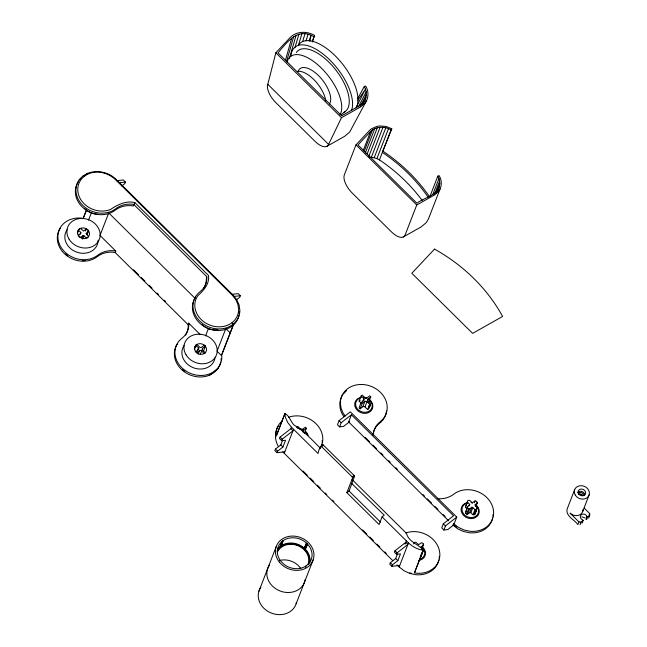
<?xml version="1.0" encoding="UTF-8"?>
<svg xmlns="http://www.w3.org/2000/svg" width="647" height="647" viewBox="0 0 647 647"><rect width="100%" height="100%" fill="white"/><g stroke="black" fill="none" stroke-linecap="round" stroke-linejoin="round"><path stroke-width="0.97" d="M77.365 233.89L78.724 229.45L79.799 228.609L80.875 228.714L83.536 231.06L86.221 229.248L87.288 229.362L88.356 230.413L88.348 231.359L86.989 234.861M413.789 543.99L413.797 543.043L414.864 542.21L415.94 542.315L418.601 544.661L421.286 542.849L422.354 542.954L423.421 544.014L423.413 544.952L421.715 549.335M421.14 554.463L420.267 556.719L421.343 555.878L421.351 554.932M423.413 544.952L421.076 546.917L423.389 549.683L421.343 555.878M477.179 503.042L474.833 505L477.146 507.774L475.108 513.969L474.033 514.81L472.957 514.697L470.296 512.351L467.611 514.163L466.544 514.058L465.476 513.006L467.522 506.811L469.868 504.846L467.546 502.08L467.555 501.134L468.63 500.301L469.698 500.406L472.359 502.751L475.052 500.94L476.119 501.045L477.179 502.096L477.179 503.042L475.82 506.544M466.908 508.712L465.517 507.337L465.517 506.391L467.555 501.134M465.476 513.006L467.522 506.811M475.108 513.969L477.146 507.774M588.633 518.093L589.684 515.392L589.692 513.508L584.233 508.105M362.838 104.159C366.42 99.064 367.803 92.028 364.245 86.544L365.701 86.019C368.305 90.337 368.774 95.853 366.655 100.463L349.679 132.077L344.681 136.291L326.654 146.457M437.914 190.267C440.154 185.859 440.575 180.424 437.817 176.13L439.167 175.652C441.586 179.648 442.022 184.759 440.057 189.021L428.411 219.042L426.211 222.673L421.213 226.887L403.186 237.053M220.692 361.988C219.762 368.07 214.853 372.785 209.418 375.236A23.874 20.356 21.2 0 1 181.136 369.113A23.874 20.356 21.2 0 1 177.553 343.727M220.975 360.225L221.25 358.47M309.864 41.141L311.021 35.229C296.463 28.646 286.176 43.3 278.016 52.852L341.656 115.797L359.667 105.639L361.916 104.054L365.134 99.784M279.916 546.828L280.337 547.249L281.955 541.579L279.916 546.828L278.906 547.734A17.712 15.107 21.2 0 0 277.636 549.287M282.456 541.127L280.944 542.485A17.712 15.107 21.2 0 0 280.83 561.2L284.025 564.362A17.712 15.107 21.2 0 0 305.206 566.481L308.433 563.966A17.712 15.107 21.2 0 0 308.546 545.251L305.352 542.089A17.712 15.107 21.2 0 0 284.17 539.97L282.456 541.127L280.838 546.796L279.383 548.114A17.097 14.582 21.2 0 0 277.175 551.244M281.995 544.911L283.03 540.738L280.992 545.995L281.413 546.416L281.995 544.911L280.919 545.753M366.655 100.463L365.134 102.986L360.711 106.852L341.495 117.689L328.587 144.394A15.334 7.141 52.1 0 1 323.379 146.586A15.633 7.279 52.1 0 1 314.935 141.264L275.638 102.412A15.633 7.279 52.1 0 1 268.893 92.699A15.334 7.141 52.1 0 1 267.801 84.28L275.848 52.771L290.382 37.3C296.674 31.024 307.188 30.999 314.531 35.415L312.452 41.974M285.4 60.389L291.627 38.351M286.524 61.594L293.689 36.58M289.387 58.384L296.124 35.221M294.886 47.821L298.898 34.283M298.477 45.088L301.898 33.806M302.667 41.327L305.004 33.806M312.299 41.295L314.531 35.415M305.999 40.866L308.085 34.291M309.193 40.858L311.021 35.229L313.771 36.628M77.85 231.699L78.724 229.45M86.334 210.259L83.059 218.702L86.552 210.097M80.139 234.214L80.81 232.459L78.724 230.389M88.502 220.182L91.413 212.685M81.918 238.201L83.309 235.411L86.172 237.756L87.24 237.861L88.316 237.028L88.324 236.082L85.978 233.486L88.348 231.359M85.541 231.003L86.221 229.248M82.719 239.188L84.078 235.686M86.997 233.915L88.016 231.286M116.452 180.739L123.31 179.971L125.437 182.074L124.855 183.578L121.782 185.972M185.552 335.154A23.874 20.356 21.2 0 0 188.261 325.845L188.091 324.648L115.19 252.556L115.773 251.052L100.002 235.451L108.728 212.936L195.297 298.55M188.091 324.648L188.673 323.152L200.149 334.499M206.725 276.625L206.894 277.814A23.874 20.356 21.2 0 1 199.939 291.781A23.874 20.356 21.2 0 0 207.339 326.339A23.874 20.356 21.2 0 0 239.875 310.439L239.107 304.996L236.794 299.763L233.098 295.097L116.048 179.348C106.334 169.603 87.903 168.285 79.136 179.947A23.874 20.356 21.2 0 0 85.016 207.347A23.874 20.356 21.2 0 0 115.878 208.649A23.874 20.356 21.2 0 1 132.489 204.242L133.824 204.525L206.725 276.625L206.312 279.318A23.874 20.356 21.2 0 1 203.603 288.627M194.286 349.024L195.92 346.768M203.36 351.418L205.398 346.161L204.339 345.11L201.646 347.204A1.537 1.31 21.2 0 1 199.511 346.994L196.85 344.366L194.973 346.493M197.076 351.337L198.435 347.835L195.774 345.199M198.128 354.273L199.486 350.771A1.537 1.31 21.2 0 1 201.621 350.989L204.282 353.618L205.358 352.785L202.697 350.148A1.537 1.31 21.2 0 1 202.713 348.256L205.398 346.161M205.544 335.939L208.455 328.433M200.263 354.491L201.621 350.989M202.034 350.011L202.713 348.256M232.346 294.28L238.225 293.617L240.352 295.719L239.77 297.224L236.705 299.618M230.332 332.825L225.779 328.692L217.044 351.208L221.387 355.502L233.761 323.613M188.673 323.152L188.843 324.341A23.874 20.356 21.2 0 1 181.888 338.308A23.874 20.356 21.2 0 0 189.296 372.866A23.874 20.356 21.2 0 0 221.832 356.966L221.597 355.34L233.971 323.443M428.039 197.028A160.052 136.468 21.2 0 0 383.218 152.959L382.353 152.425L391.791 128.793L386.065 126.448L379.805 125.955L376.772 126.44L371.483 128.777L369.429 130.54L355.979 144.863L344.333 174.876A15.334 7.141 52.1 0 0 345.425 183.295A15.633 7.279 52.1 0 0 352.17 193.008L391.459 231.869A15.633 7.279 52.1 0 0 399.911 237.182A15.334 7.141 52.1 0 0 405.119 234.99L416.757 204.97L434.549 194.941L438.642 191.358L440.057 189.021M363.315 150.274L370.585 131.511C375.923 126.173 384.86 126.149 391.087 129.91L379.441 159.93L380.307 160.464A160.052 136.468 21.2 0 1 422.273 200.546M364.124 151.447L372.494 129.869M365.288 152.999L374.75 128.616M367.132 154.01L377.322 127.742M368.814 156.38L380.096 127.297M369.413 157.318L371.329 157.318L382.967 127.305M371.329 157.318L374.176 157.771L385.822 127.75M379.441 159.93L376.902 158.636L388.54 128.624M276.35 435.827L284.874 413.482C289.468 415.625 290.479 421.609 294.11 425.095C303.993 431.064 311.733 439.531 319.909 447.748M276.714 434.889L285.084 413.312M282.448 440.664L280.806 444.885L275.436 449.083L274.854 450.579L276.981 452.682L284.817 451.808M284.874 413.482L285.408 417.291L287.721 422.523L291.425 427.19L290.843 428.694L280.086 437.073L279.504 438.577L281.639 440.68L285.553 440.243L282.933 446.996L277.563 451.185L276.981 452.682M281.639 440.68L282.221 439.176L292.97 430.797L290.843 428.694M284.235 453.304L293.552 429.293M303.006 432.099L303.686 430.352L306.371 428.257L305.311 427.206L302.626 429.301A1.537 1.31 21.2 0 1 300.483 429.082L297.822 426.454L296.747 427.295L298.081 428.605M304.341 433.506L306.371 428.257M258.913 591.221L276.091 546.95M354.491 476.362L352.607 477.834L346.857 492.65L379.102 524.539L382.078 516.848L384.229 515.174L351.725 483.495L354.491 476.362L354.103 475.464L323.346 445.055L322.675 444.901L320.791 446.365L318.874 450.183L318.025 453.498L291.425 427.19M322.238 446.026L322.675 444.901M492.65 517.972A23.874 20.356 21.2 0 1 469.463 532.772L463.398 531.462L457.752 528.825L452.916 525.049L454.574 522.711L456.758 517.082L350.35 411.848L339.06 420.647L337.459 424.78L339.594 426.883L343.508 426.446L349.429 421.836L348.644 421.925L351.41 414.792L453.555 515.813L443.341 523.779L441.739 527.903L443.866 530.006L447.789 529.569L453.709 524.952M339.594 426.883L341.187 422.758L351.41 414.792M429.818 196.769L437.817 176.13M432.794 194.448L438.981 178.499M434.549 194.108L439.645 180.974M436.175 192.895L439.814 183.522M437.291 191.649L439.475 186.021M361.107 403.13L359.109 401.156L361.147 395.907L362.223 395.066L364.884 397.695A1.537 1.31 21.2 0 0 367.027 397.913L369.712 395.818L370.78 396.87L368.741 402.119M304.794 547.467L306.492 543.084L304.025 548.672L304.454 548.341L303.314 547.338A17.712 15.107 21.2 0 0 282.132 545.219L280.992 545.995M361.147 395.907L363.808 398.536A1.537 1.31 21.2 0 1 363.8 400.428L361.115 402.523L359.077 407.772L360.136 408.831L362.83 406.728L364.868 401.48A1.537 1.31 21.2 0 1 367.003 401.69L369.663 404.326L367.625 409.575L364.965 406.947A1.537 1.31 21.2 0 0 362.83 406.728M308.854 563.941A17.097 14.582 21.2 0 0 306.031 550.775L304.591 549.174L307.058 543.585M305.667 548.227L305.085 549.724L307.551 544.135L305.667 548.227L304.6 547.176M362.449 402.038L363.808 398.536M360.136 408.831L362.174 403.574L364.868 401.48M364.965 406.947L367.003 401.69M367.407 400.711L368.086 398.964L370.78 396.87M369.138 405.677L370.739 403.485L368.078 400.857A1.537 1.31 21.2 0 1 368.086 398.964M369 406.785L370.076 405.944L370.213 404.836M296.124 603.772L313.294 559.501M346.857 492.65L349.008 490.976L351.992 483.285M397.363 554.317L395.729 558.539L390.351 562.728L389.769 564.233L391.896 566.335L399.741 565.454M396.554 554.325L397.137 552.829L407.885 544.442L405.758 542.34L395.01 550.726L394.427 552.223L396.554 554.325L400.477 553.889L397.856 560.642L392.478 564.831L391.896 566.335M405.054 544.167L406.34 540.843M438.892 559.881A23.874 20.356 21.2 0 1 415.697 574.69L409.632 573.371L403.995 570.735L399.159 566.958L408.467 542.946L382.078 516.848M421.383 549.263L423.421 544.014M421.723 552.967L421.432 553.719L422.507 552.878M405.677 533.007A23.874 20.356 21.2 0 1 439.208 549.813A23.874 20.356 21.2 0 1 416.28 573.185L414.468 572.789L423.389 549.683M352.105 479.589L406.478 533.363C408.678 542.081 418.221 544.014 423.413 550.112L414.468 572.789M443.866 530.006L445.468 525.882L456.758 517.082M465.517 507.337L467.546 502.08M468.962 505.905L469.641 504.15M466.544 514.058L468.582 508.809L467.514 507.749M467.611 514.163L469.649 508.914L471.962 507.151L474.995 509.448L476.071 509.553L477.146 508.72M469.73 512.513L471.768 507.264M474.372 502.695L475.052 500.94M470.87 512.634L472.908 507.377M475.828 505.598L476.839 502.978M472.957 514.697L474.995 509.448M474.033 514.81L476.071 509.553M574.552 489.941L567.096 509.157C565.559 516.298 574.552 519.719 577.892 524.588L578.936 521.886L570.064 513.111A7.699 6.567 21.2 0 0 578.297 515.384A7.699 6.567 21.2 0 0 583.004 509.674M582.737 511.381L589.142 494.866M580.027 524.798L581.079 522.097L583.133 520.503L582.785 519.889A3.47 2.952 21.2 0 1 581.289 514.705A3.47 2.952 21.2 0 1 586.983 516.621L587.63 516.993L589.684 515.392M582.082 523.205L583.133 520.503M585.931 519.323L586.983 516.621M586.578 519.695L587.63 516.993M588.996 515.303L589.692 513.508M278.533 425.823C274.304 431.994 274.635 440.235 278.412 446.543M342.934 394.435C338.381 401.1 339.012 410.497 344.042 416.708M356.311 107.119L365.49 89.1L357.621 100.633M358.381 106.981L366.21 91.777M134.827 202.584L208.447 275.396C209.83 283.807 203.522 290.56 197.796 295.76A22.322 19.038 21.2 0 0 210.938 325.49A22.322 19.038 21.2 0 0 238.638 309.533L237.926 304.446L235.759 299.553L232.241 295.121L115.336 179.502C111.066 175.45 105.59 173.024 99.792 172.215A22.322 19.038 21.2 0 0 78.473 194.48A22.322 19.038 21.2 0 0 110.54 209.458C117.592 204.662 126.076 200.433 134.827 202.584L133.242 206.029L131.907 205.738A23.874 20.356 21.2 0 0 115.295 210.154A23.874 20.356 21.2 0 1 84.433 208.852A23.874 20.356 21.2 0 1 78.554 181.443M360.395 106.068L366.388 94.519M362.344 104.28L366.024 97.228M362.377 104.701L363.743 102.089M357.702 98.587L364.245 86.544M305.416 567.379L306.354 565.713M438.642 188.39C434.266 196.462 423.688 197.893 416.911 203.215L357.977 144.936L370.585 131.511M391.087 129.91L391.791 128.793M343.557 393.78L346.687 390.513M79.136 179.947L81.49 178.111M84.628 175.669L87.766 173.218M82.937 235.573L80.818 237.223L79.751 237.117L78.691 236.066L78.691 235.12L80.956 233.308L80.81 232.459M341.001 114.826L345.514 111.3M195.758 346.404L194.844 347.601M199.486 350.771L196.793 352.866L195.734 351.814L198.419 349.72A1.537 1.31 21.2 0 0 198.435 347.835M209.418 375.236L212.556 372.793M214.125 371.572L218.047 368.515M359.109 401.156L360.185 400.323M369.663 404.326L370.739 403.485M369.291 406.033L370.367 405.2M367.625 409.575L368.701 408.742L370.076 405.944M320.791 446.365L321.47 446.519L323.346 445.055M319.456 448.678L320.71 447.7M352.607 477.834L352.219 476.928L354.103 475.464M423.413 550.112C417.873 549.918 412.632 546.561 408.467 542.946M475.488 511.057L476.564 510.216M475.197 511.809L476.273 510.968M280.838 546.796L282.504 545.68A17.097 14.582 21.2 0 1 302.942 547.726L304.591 549.174M115.336 179.502L116.048 179.348M119.558 182.729L125.437 182.074M233.494 296.488L240.352 295.719M581.774 516.783L585.058 517.891M468.582 508.809L469.649 508.914M578.936 521.886L581.079 522.097M83.277 218.54L81.457 218.144A23.874 20.356 21.2 0 0 59.629 244.623A23.874 20.356 21.2 0 0 97.826 255.177A23.874 20.356 21.2 0 1 114.446 250.769L115.773 251.052M115.19 252.556L113.864 252.265A23.874 20.356 21.2 0 0 97.244 256.673A23.874 20.356 21.2 0 1 66.382 255.379A23.874 20.356 21.2 0 1 60.511 227.97M409.745 572.862L411.371 573.21M467.029 502.484L466.624 503.536M82.889 176.024L84.256 176.34M374.176 157.771L376.902 158.636M383.056 151.309L384.051 151.924A161.596 137.787 21.2 0 1 429.301 196.413M453.498 523.544L458.335 527.329L463.98 529.958L470.046 531.276A23.874 20.356 21.2 0 0 491.874 504.789A23.874 20.356 21.2 0 0 453.676 494.243A23.874 20.356 21.2 0 1 437.93 498.724M454.469 525.542L456.725 527.305M275.848 52.771L341.495 117.689M355.979 144.863L416.757 204.97M267.801 84.28L328.587 144.394M361.115 402.523L362.174 403.574M365.143 437.372L369.429 441.61M372.995 445.144L376.57 448.678M380.857 452.916L383 455.035M388.71 460.688L390.141 462.104M395.859 467.749L397.282 469.164M423.001 494.599L424.432 496.006M427.287 498.837L431.573 503.075M435.148 506.609L438.003 509.432M443.001 514.381L445.144 516.5M348.644 421.925L448.646 520.827M339.06 420.647L341.187 422.758M443.341 523.779L445.468 525.882M321.47 446.519L352.219 476.928M133.484 269.783L138.49 274.732M141.345 277.555L144.92 281.089M149.214 285.335L152.069 288.166M157.075 293.107L158.507 294.522M164.225 300.176L165.648 301.591M349.008 490.976L380.533 522.153M280.086 437.073L282.221 439.176M395.01 550.726L397.137 552.829M280.806 444.885L282.933 446.996M395.729 558.539L397.856 560.642M303.047 471.048L307.349 475.302M310.22 478.141L313.803 481.683M317.394 485.234L320.257 488.073M325.279 493.03L326.711 494.454M332.453 500.123L333.884 501.546M362.571 529.917L366.881 534.171M369.744 537.01L373.335 540.56M376.918 544.103L379.789 546.941M384.811 551.907L386.243 553.322M282.82 451.905L392.721 560.593M397.023 564.855L399.159 566.958M275.436 449.083L277.563 451.185M390.351 562.728L392.478 564.831M305.513 549.392L306.508 550.5A17.712 15.107 21.2 0 1 309.889 562.211M345.247 415.981L343.395 413.651L341.082 408.419L340.314 402.976A23.874 20.356 21.2 0 1 372.85 387.076A23.874 20.356 21.2 0 1 380.258 421.634A23.874 20.356 21.2 0 0 373.327 434.703M232.144 322.594L232.92 324.406M276.14 435.989L275.913 434.363A23.874 20.356 21.2 0 1 282.157 420.979M297.701 71.38A23.106 10.756 52.1 0 1 314.741 80.479A23.106 10.756 52.1 0 1 325.756 100.948M298.218 71.121A23.106 10.756 52.1 0 1 319.578 76.702A23.106 10.756 52.1 0 1 329.436 104.021M296.286 52.504A38.513 17.93 52.1 0 1 335.623 69.722A38.513 17.93 52.1 0 1 343.5 112.521M287.042 62.33A38.513 17.93 52.1 0 1 321.454 68.145A38.513 17.93 52.1 0 1 340.047 114.745M298.607 44.894A43.131 20.081 52.1 0 1 338.43 59.168A43.131 20.081 52.1 0 1 356.052 108.033M290.891 56.24A43.131 20.081 52.1 0 1 326.897 57.235A43.131 20.081 52.1 0 1 351.499 110.5M578.847 494.332A3.85 3.284 21.2 0 1 582.494 495.562M578.45 494.195A3.389 2.887 21.2 0 1 582.987 495.723M578.337 493.095A3.389 2.887 21.2 0 1 581.968 492.82A3.389 2.887 21.2 0 1 584.006 495.739M577.706 492.658A3.85 3.284 21.2 0 1 581.968 491.526A3.85 3.284 21.2 0 1 584.751 495.036M493.03 514.405A23.874 20.356 21.2 0 1 492.933 516.193M386.526 410.966A23.874 20.356 21.2 0 1 379.676 423.138A23.874 20.356 21.2 0 0 373.545 431.816M372.818 435.31A23.874 20.356 21.2 0 1 373.093 433.53M369.817 400.339A8.476 7.222 21.2 0 1 369.219 411.112A8.476 7.222 21.2 0 1 357.063 408.483A8.476 7.222 21.2 0 1 359.789 398.164M364.673 397.695A8.476 7.222 21.2 0 1 366.105 398.059M369.008 399.272A9.244 7.877 21.2 0 1 369.76 411.921A9.244 7.877 21.2 0 1 355.753 408.33A9.244 7.877 21.2 0 1 361.455 397.339M363.808 397.307A9.244 7.877 21.2 0 1 366.153 397.808M476.224 505.566A8.476 7.222 21.2 0 1 475.626 516.346A8.476 7.222 21.2 0 1 463.47 513.718A8.476 7.222 21.2 0 1 466.188 503.398M476.621 505.525A9.244 7.877 21.2 0 1 475.545 517.527A9.244 7.877 21.2 0 1 462.152 513.564A9.244 7.877 21.2 0 1 467.11 502.703M471 502.646A9.244 7.877 21.2 0 1 472.561 503.042M98.126 240.158A16.943 14.444 21.2 0 1 77.09 252.265A16.943 14.444 21.2 0 1 67.118 229.693M184.848 371.483A22.322 19.038 21.2 0 1 182.608 369.663M85.105 260.506A22.322 19.038 21.2 0 1 82.258 260.604M67.798 255.727A22.322 19.038 21.2 0 1 65.565 253.915M98.271 214.262A16.943 14.444 21.2 0 1 84.789 208.69M238.913 315.51A23.874 20.356 21.2 0 1 207.711 328.264A23.874 20.356 21.2 0 1 195.604 297.199M239.293 311.943A23.874 20.356 21.2 0 1 239.196 313.73M217.885 329.857A16.943 14.444 21.2 0 1 201.84 324.438M215.014 357.815A16.943 14.444 21.2 0 1 193.097 367.633A16.943 14.444 21.2 0 1 184.16 345.449M305.214 579.502A19.645 16.749 21.2 0 1 279.811 590.881A19.645 16.749 21.2 0 1 269.451 565.171M279.528 560.496A17.712 15.107 21.2 0 1 300.823 568.567M277.563 551.737A16.563 14.121 21.2 0 1 297.863 545.656A16.563 14.121 21.2 0 1 308.239 564.03M287.915 544.006A17.712 15.107 21.2 0 1 292.428 543.933M295.444 544.467A17.712 15.107 21.2 0 1 296.924 544.903M299.076 545.769A17.712 15.107 21.2 0 1 302.998 548.163M304.697 549.667A17.712 15.107 21.2 0 1 305.716 550.759M296.496 602.357A19.645 16.749 21.2 0 1 270.826 612.855A19.645 16.749 21.2 0 1 260.862 587.306M439.273 556.315A23.874 20.356 21.2 0 1 439.167 558.102M422.855 547.435A9.244 7.877 21.2 0 1 418.706 560.448M288.635 417.25A23.874 20.356 21.2 0 1 316.027 423.72A23.874 20.356 21.2 0 1 320.095 448.363M300.192 428.799A9.244 7.877 21.2 0 1 303.241 429.826M305.813 431.678A9.244 7.877 21.2 0 1 308.134 435.512M322.222 440.558A23.874 20.356 21.2 0 1 322.125 442.354M321.842 444.125A23.874 20.356 21.2 0 1 321.389 445.84M299.545 428.985A8.476 7.222 21.2 0 1 303.063 430.029M305.416 431.727A8.476 7.222 21.2 0 1 307.551 435.237M422.467 547.483A8.476 7.222 21.2 0 1 419.353 559.283M303.435 431.937A1.537 1.31 21.2 0 1 303.686 430.352M434.517 249.111L411.832 273.26L472.609 333.375L502.614 316.456A161.596 137.787 21.2 0 0 434.517 249.111M575.272 495.092A7.699 6.567 21.2 0 0 588.374 496.403A7.699 6.567 21.2 0 0 581.888 485.719A7.699 6.567 21.2 0 0 575.272 495.092M578.564 493.75A3.85 3.284 21.2 0 0 585.114 494.405A3.85 3.284 21.2 0 0 581.863 489.059A3.85 3.284 21.2 0 0 578.564 493.75M69.067 239.147A16.943 14.444 21.2 0 0 97.891 242.035A16.943 14.444 21.2 0 0 83.609 218.532A16.943 14.444 21.2 0 0 69.067 239.147M78.263 235.387A6.163 5.257 21.2 0 0 88.744 236.438A6.163 5.257 21.2 0 0 83.552 227.89A6.163 5.257 21.2 0 0 78.263 235.387M186.11 354.904A16.943 14.444 21.2 0 0 214.933 357.783A16.943 14.444 21.2 0 0 200.651 334.289A16.943 14.444 21.2 0 0 186.11 354.904M195.313 351.143A6.163 5.257 21.2 0 0 205.786 352.186A6.163 5.257 21.2 0 0 200.594 343.646A6.163 5.257 21.2 0 0 195.313 351.143M279.326 562.065A19.645 16.749 21.2 0 0 312.469 561.531A19.645 16.749 21.2 0 0 292.274 536.072A19.645 16.749 21.2 0 0 279.326 562.065"/></g></svg>
